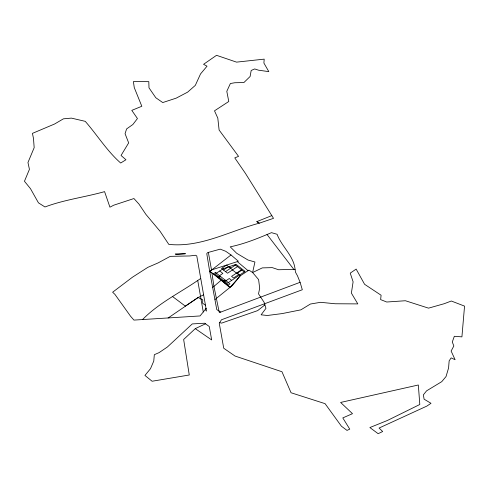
<?xml version="1.0" encoding="UTF-8"?>
<svg xmlns="http://www.w3.org/2000/svg" width="489" height="489" viewBox="0 0 489 489"><rect width="100%" height="100%" fill="white"/><g stroke="black" fill="none" stroke-linecap="round" stroke-linejoin="round"><path stroke-width="0.73" d="M219.732 322.581L219.268 323.351L223.73 348.241L235.056 356.053L281.964 371.738L291.053 392.753L325.069 403.657L341.438 426.225L347.013 430.406L349.757 429.134L342.795 417.918L352.49 413.676L340.613 402.441L418.333 384.996L419.806 404.495L387.367 420.491L369.873 427.545L378.15 433.688L382.679 431.524L379.067 428.046L426.854 406.096L430.998 403.303L424.11 399.183L423.358 394.855L426.585 390.845L441.75 381.664L446.029 376.561L448.572 367.997L449.153 360.858L451.158 357.881L455.1 359.721L451.127 351.059L453.841 345.955L452.294 342.007L454.33 336.285L461.916 336.866L464.55 306.114L451.323 301.022L444.165 303.724L428.541 308.149L405.412 300.741L386.72 302.013L380.625 299.604L381.096 295.234L364.592 284.298L356.145 269.091L350.24 273.131L353.107 281.829L351.383 293.1L357.807 303.901L335.203 303.761L320.582 302.312L310.417 304.024L300.882 309.843L282.141 313.59L267.287 315.497L261.108 314.812L265.961 308.345L264.127 302.349L258.516 293.858L259.677 288.296L258.614 279.616L252.617 272.532L248.938 270.111L240.203 275.863L230.178 287.275L209.928 271.328L231.016 254.977L238.412 261.267L211.517 269.94L209.708 271.517L216.786 309.635L220.747 312.08L300.093 282.312L302.312 289.745L221.456 319.782L219.732 322.581L221.48 323.156L257.648 310.619L264.916 304.904M240.203 275.863L232.464 285.417L214.958 299.525M203.277 311.97L206.04 308.571L196.774 255.918L195.459 255.258L189.775 255.949L170.251 256.358L158.124 262.899L147.788 267.373L132.519 277.165L112.635 292.22L114.939 294.396L130.575 316.255L133.937 320.093L200.038 315.949L203.277 311.97L197.727 280.478L200.6 278.614M195.282 328.639L183.65 339.488L189.267 374.99L152.103 381.243L144.94 375.442L150.496 368.694L153.76 361.084L154.328 354.69L159.114 352.612L167.379 347.007L192.269 323.92L204.695 323.223L209.255 326.505L211.67 339.934L195.282 328.639L205.508 323.804M142.556 319.561C158.454 303.29 179.163 293.211 197.727 280.478M203.552 294.836L198.094 297.532L168.106 318.009M212.709 287.428L221.193 280.197L229.812 287.569M223.516 270.032L228.552 266.682M225.533 271.615L230.563 268.265M218.308 276.462L222.856 273.43L219.744 270.973M235.472 265.026L230.906 268.07L229.17 266.694M218.29 277.618L220.301 276.273M237.465 266.597L227.544 273.204L221.505 268.449L226.535 265.093L232.575 269.855M223.118 281.419L225.129 280.081M241.493 269.769L231.572 276.377L233.583 277.96L238.62 274.61L236.603 273.027M224.751 281.536L229.298 278.504L231.676 280.374M241.914 270.099L237.348 273.143L239.726 275.014M295.087 269.36C293.803 255.998 281.682 246.609 277.086 234.28L271.499 232.654C258.082 238.302 244.555 243.913 230.227 246.823L236.664 253.265L248.033 260.032L254.934 262L252.617 272.532L262.312 267.886L272.294 267.63L278.553 269.745L295.087 269.36L295.49 272.239L297.489 275.827L300.093 282.312M256.847 221.59L259.28 223.161C229.549 231.077 200.496 247.825 168.791 244.366L160.074 231.285L145.844 214.316L138.974 204.102L133.937 198.54L113.705 205.209L109.927 207.177L104.579 191.639C84.805 197.208 64.23 199.714 44.964 206.975L38.454 202.837L30.477 188.662L24.45 181.266L29.432 169.328L27.959 162.519L34.175 147.647L33.49 138.485L32.439 133.369L54.579 124.01L63.429 118.827L71.412 118.118L85.245 121.345C97.256 135.062 106.92 150.918 120.679 163.026L125.948 159.756L121.04 155.471L128.662 142.892L125.068 133.693L126.602 128.925L132.861 124.518L137.446 118.54L131.798 110.373L141.816 106.266L134.261 87.592L133.399 81.59L148.803 81.651L148.998 87.837L155.783 97.721L162.745 102.556L176.181 98.155L187.611 92.152L195.313 85.379L200.527 73.943L207.03 66.186L203.558 64.31L216.535 55.312L236.535 62.134L264.194 59.138L263.901 63.057L268.816 71.626L258.547 70.196L254.69 68.943L251.187 70.465L250.111 76.486L243.907 82.543L234.793 82.745L230.374 83.521L226.804 91.327L228.779 101.498L214.494 110.82L217.807 118.13L219.109 130.025L238.559 156.37L234.769 157.874L245.356 173.259L273.516 218.345L259.292 223.18L256.859 221.609L271.811 215.612M220.747 312.08L219.372 312.563L218.944 310.98L213.95 286.413L211.896 272.874L209.708 271.517L206.774 253.663L207.556 252.624L220.227 249.145L225.71 251.279L231.016 254.977M205.453 305.277L202.629 303.211L202.764 299.794L198.094 297.532L185.319 306.108L172.635 296.621M235.075 264.714L244.286 271.97M232.434 269.946L236.462 273.119M237.306 261.627L248.076 270.68M267.031 234.482L293.84 269.408M208.369 252.44L211.517 269.94M206.04 308.571L205.264 309.531L206.505 311.114L206.04 308.571M215.466 272.465L213.455 273.809L227.953 285.228L229.964 283.889L215.466 272.465M223.125 268.724L215.191 274.011L227.122 283.406L245.117 271.419L236.144 264.353L223.125 268.724M185.331 253.73L175.722 254.616L175.264 253.919L185.331 253.73"/></g></svg>
